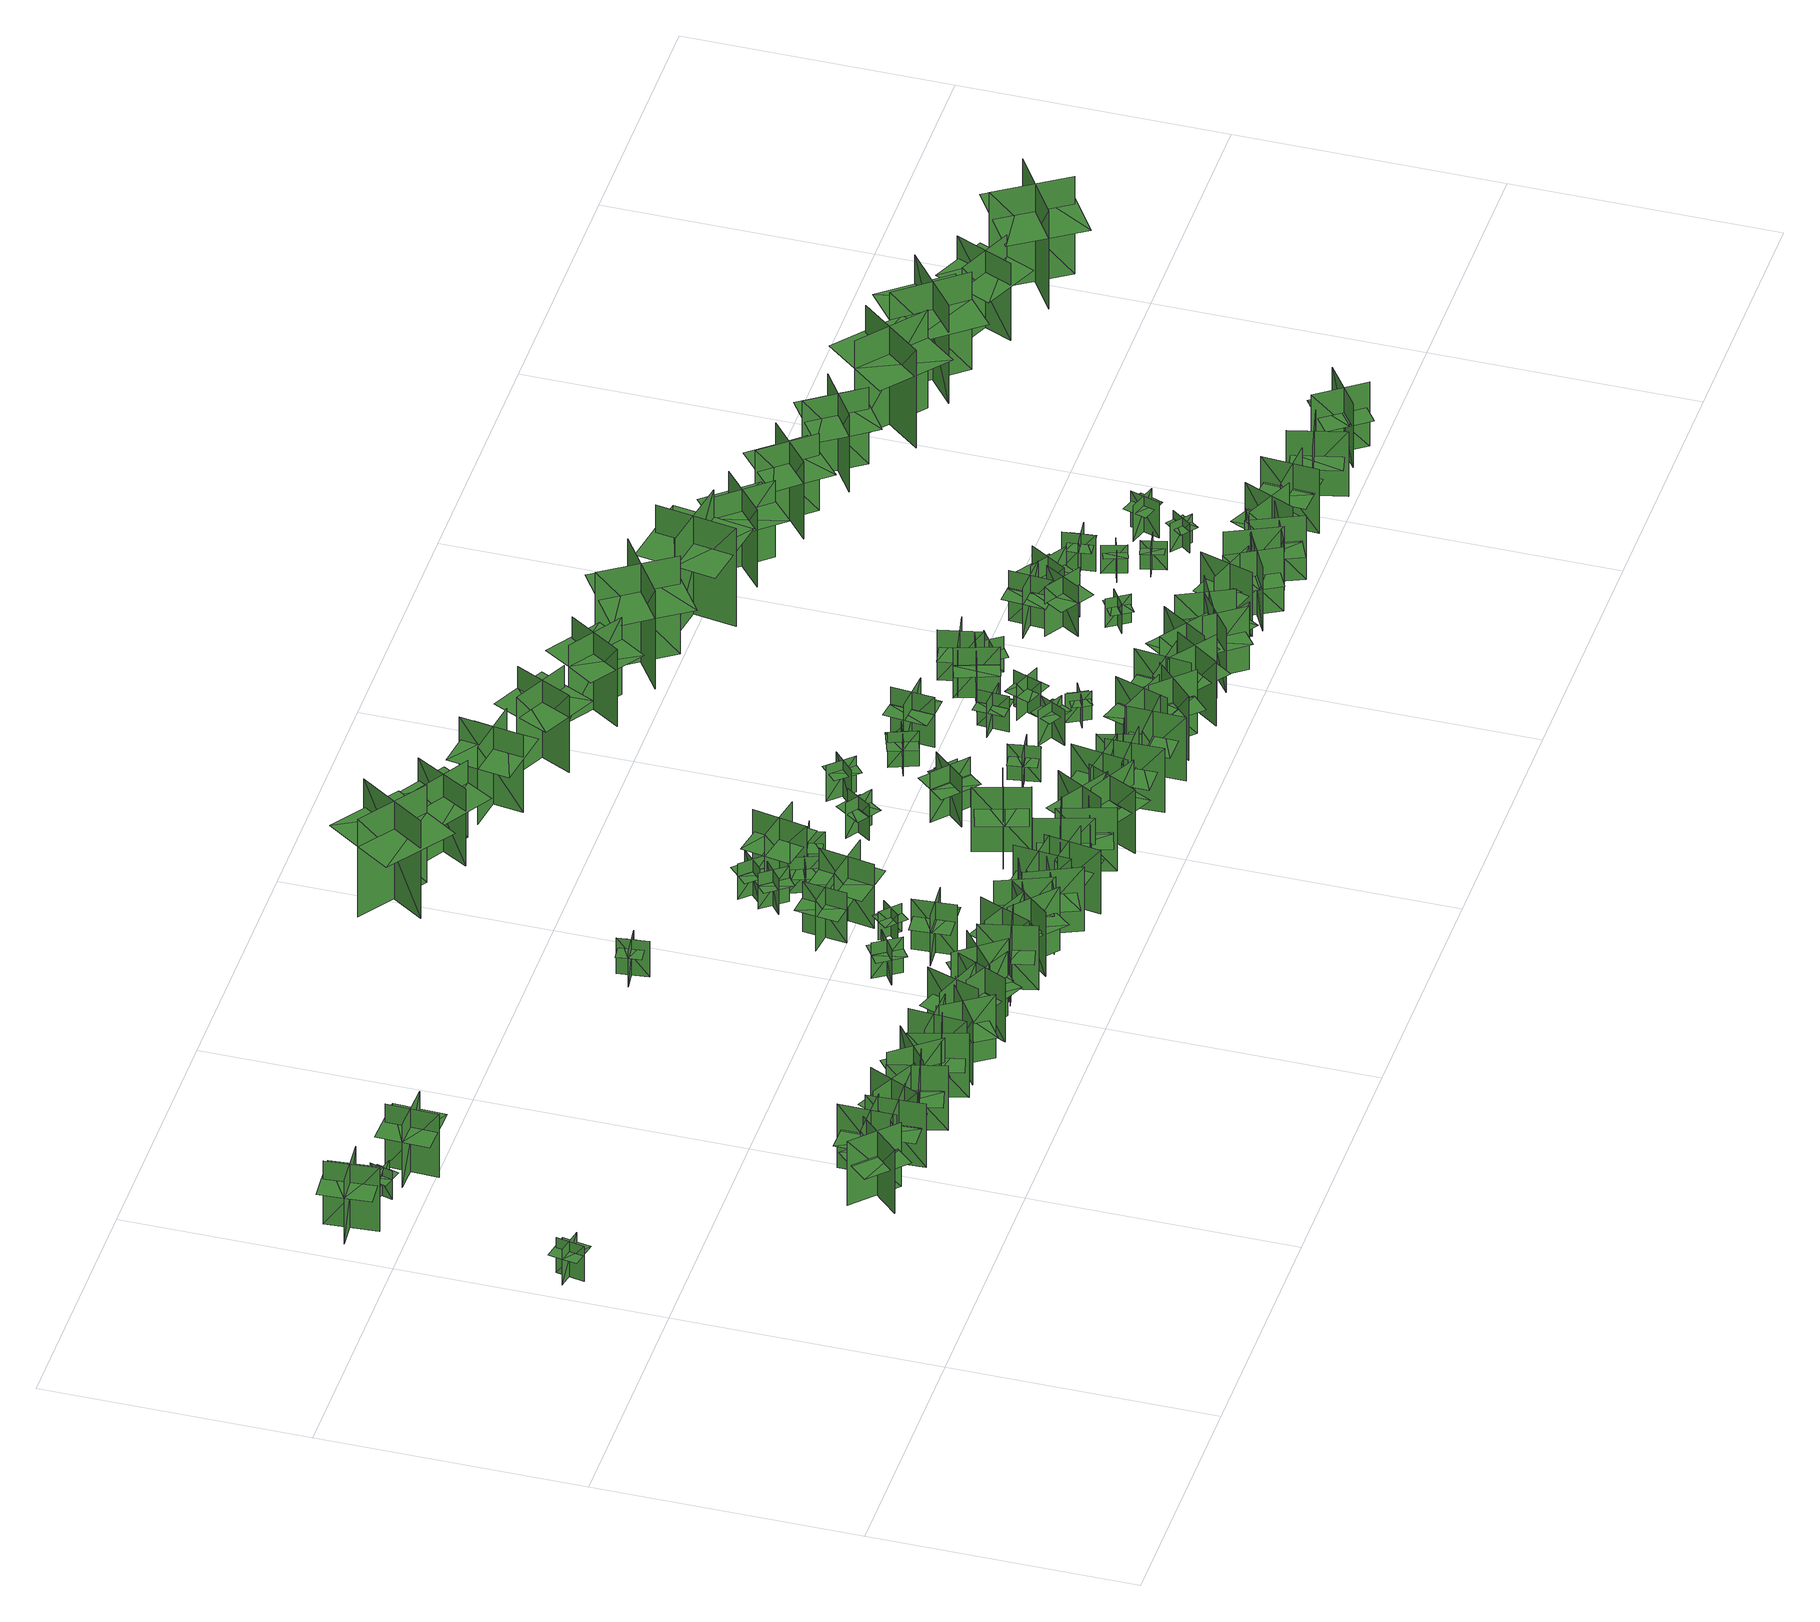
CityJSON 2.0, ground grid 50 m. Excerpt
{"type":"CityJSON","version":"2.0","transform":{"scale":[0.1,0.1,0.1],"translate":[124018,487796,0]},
"CityObjects":{
"tree1":{"type":"SolitaryVegetationObject","geometry":[{"type":"MultiSurface","lod":"1","boundaries":[[[0,1,2]],[[0,2,3]],[[4,5,6]],[[4,6,7]],[[8,9,10]],[[8,10,11]],[[8,11,12]],[[8,12,13]]]}]},
"tree2":{"type":"SolitaryVegetationObject","geometry":[{"type":"MultiSurface","lod":"1","boundaries":[[[14,15,16]],[[14,16,17]],[[18,19,20]],[[18,20,21]],[[22,23,24]],[[22,24,25]],[[22,25,26]],[[22,26,27]]]}]},
"tree3":{"type":"SolitaryVegetationObject","geometry":[{"type":"MultiSurface","lod":"1","boundaries":[[[28,29,30]],[[28,30,31]],[[32,33,34]],[[32,34,35]],[[36,37,38]],[[36,38,39]],[[36,40,41]],[[36,41,37]]]}]},
"tree4":{"type":"SolitaryVegetationObject","geometry":[{"type":"MultiSurface","lod":"1","boundaries":[[[42,43,44]],[[42,44,45]],[[46,47,48]],[[46,48,49]],[[50,51,52]],[[50,52,53]],[[50,53,54]],[[50,54,55]]]}]},
"tree5":{"type":"SolitaryVegetationObject","geometry":[{"type":"MultiSurface","lod":"1","boundaries":[[[56,57,58]],[[56,58,59]],[[60,61,62]],[[60,62,63]],[[64,65,66]],[[64,66,67]],[[64,68,69]],[[64,69,65]]]}]},
"tree6":{"type":"SolitaryVegetationObject","geometry":[{"type":"MultiSurface","lod":"1","boundaries":[[[70,71,72]],[[70,72,73]],[[74,75,76]],[[74,76,77]],[[78,79,80]],[[78,80,81]],[[78,81,82]],[[78,82,83]]]}]},
"tree7":{"type":"SolitaryVegetationObject","geometry":[{"type":"MultiSurface","lod":"1","boundaries":[[[84,85,86]],[[84,86,87]],[[88,89,90]],[[88,90,91]],[[92,93,94]],[[92,94,95]],[[92,96,97]],[[92,97,93]]]}]},
"tree8":{"type":"SolitaryVegetationObject","geometry":[{"type":"MultiSurface","lod":"1","boundaries":[[[98,99,100]],[[98,100,101]],[[102,103,104]],[[102,104,105]],[[106,107,108]],[[106,108,109]],[[106,110,111]],[[106,111,107]]]}]},
"tree9":{"type":"SolitaryVegetationObject","geometry":[{"type":"MultiSurface","lod":"1","boundaries":[[[112,113,114]],[[112,114,115]],[[116,117,118]],[[116,118,119]],[[120,121,122]],[[120,122,123]],[[120,124,125]],[[120,125,121]]]}]},
"tree10":{"type":"SolitaryVegetationObject","geometry":[{"type":"MultiSurface","lod":"1","boundaries":[[[126,127,128]],[[126,128,129]],[[130,131,132]],[[130,132,133]],[[134,135,136]],[[134,136,137]],[[134,138,139]],[[134,139,135]]]}]},
"tree11":{"type":"SolitaryVegetationObject","geometry":[{"type":"MultiSurface","lod":"1","boundaries":[[[140,141,142]],[[140,142,143]],[[144,145,146]],[[144,146,147]],[[148,149,150]],[[148,150,151]],[[148,152,153]],[[148,153,149]]]}]},
"tree12":{"type":"SolitaryVegetationObject","geometry":[{"type":"MultiSurface","lod":"1","boundaries":[[[154,155,156]],[[154,156,157]],[[158,159,160]],[[158,160,161]],[[162,163,164]],[[162,164,165]],[[162,166,167]],[[162,167,163]]]}]},
"tree13":{"type":"SolitaryVegetationObject","geometry":[{"type":"MultiSurface","lod":"1","boundaries":[[[168,169,170]],[[168,170,171]],[[172,173,174]],[[172,174,175]],[[176,177,178]],[[176,178,179]],[[176,180,181]],[[176,181,177]]]}]},
"tree14":{"type":"SolitaryVegetationObject","geometry":[{"type":"MultiSurface","lod":"1","boundaries":[[[182,183,184]],[[182,184,185]],[[186,187,188]],[[186,188,189]],[[190,191,192]],[[190,192,193]],[[190,194,195]],[[190,195,191]]]}]},
"tree15":{"type":"SolitaryVegetationObject","geometry":[{"type":"MultiSurface","lod":"1","boundaries":[[[196,197,198]],[[196,198,199]],[[200,201,202]],[[200,202,203]],[[204,205,206]],[[204,206,207]],[[204,208,209]],[[204,209,205]]]}]},
"tree16":{"type":"SolitaryVegetationObject","geometry":[{"type":"MultiSurface","lod":"1","boundaries":[[[210,211,212]],[[210,212,213]],[[214,215,216]],[[214,216,217]],[[218,219,220]],[[218,220,221]],[[218,222,223]],[[218,223,219]]]}]},
"tree17":{"type":"SolitaryVegetationObject","geometry":[{"type":"MultiSurface","lod":"1","boundaries":[[[224,225,226]],[[224,226,227]],[[228,229,230]],[[228,230,231]],[[232,233,234]],[[232,234,235]],[[232,236,237]],[[232,237,233]]]}]},
"tree18":{"type":"SolitaryVegetationObject","geometry":[{"type":"MultiSurface","lod":"1","boundaries":[[[238,239,240]],[[238,240,241]],[[242,243,244]],[[242,244,245]],[[246,247,248]],[[246,248,249]],[[246,247,250]],[[246,250,251]]]}]},
"tree19":{"type":"SolitaryVegetationObject","geometry":[{"type":"MultiSurface","lod":"1","boundaries":[[[252,253,254]],[[252,254,255]],[[256,257,258]],[[256,258,259]],[[260,261,262]],[[260,262,263]],[[260,264,265]],[[260,265,261]]]}]},
"tree20":{"type":"SolitaryVegetationObject","geometry":[{"type":"MultiSurface","lod":"1","boundaries":[[[266,267,268]],[[266,268,269]],[[270,271,272]],[[270,272,273]],[[274,275,276]],[[274,276,277]],[[274,278,279]],[[274,279,275]]]}]},
"tree21":{"type":"SolitaryVegetationObject","geometry":[{"type":"MultiSurface","lod":"1","boundaries":[[[280,281,282]],[[280,282,283]],[[284,285,286]],[[284,286,287]],[[288,289,290]],[[288,290,291]],[[288,292,293]],[[288,293,289]]]}]},
"tree22":{"type":"SolitaryVegetationObject","geometry":[{"type":"MultiSurface","lod":"1","boundaries":[[[294,295,296]],[[294,296,297]],[[298,299,300]],[[298,300,301]],[[302,303,304]],[[302,304,305]],[[302,303,306]],[[302,306,307]]]}]},
"tree23":{"type":"SolitaryVegetationObject","geometry":[{"type":"MultiSurface","lod":"1","boundaries":[[[308,309,310]],[[308,310,311]],[[312,313,314]],[[312,314,315]],[[316,317,318]],[[316,318,319]],[[316,317,320]],[[316,320,321]]]}]},
"tree24":{"type":"SolitaryVegetationObject","geometry":[{"type":"MultiSurface","lod":"1","boundaries":[[[322,323,324]],[[322,324,325]],[[326,327,328]],[[326,328,329]],[[330,331,332]],[[330,332,333]],[[330,334,335]],[[330,335,331]]]}]},
"tree25":{"type":"SolitaryVegetationObject","geometry":[{"type":"MultiSurface","lod":"1","boundaries":[[[336,337,338]],[[336,338,339]],[[340,341,342]],[[340,342,343]],[[344,345,346]],[[344,346,347]],[[344,345,348]],[[344,348,349]]]}]},
"tree26":{"type":"SolitaryVegetationObject","geometry":[{"type":"MultiSurface","lod":"1","boundaries":[[[350,351,352]],[[350,352,353]],[[354,355,356]],[[354,356,357]],[[358,359,360]],[[358,360,361]],[[358,359,362]],[[358,362,363]]]}]},
"tree27":{"type":"SolitaryVegetationObject","geometry":[{"type":"MultiSurface","lod":"1","boundaries":[[[364,365,366]],[[364,366,367]],[[368,369,370]],[[368,370,371]],[[372,373,374]],[[372,374,375]],[[372,376,377]],[[372,377,373]]]}]},
"tree28":{"type":"SolitaryVegetationObject","geometry":[{"type":"MultiSurface","lod":"1","boundaries":[[[378,379,380]],[[378,380,381]],[[382,383,384]],[[382,384,385]],[[386,387,388]],[[386,388,389]],[[386,387,390]],[[386,390,391]]]}]},
"tree29":{"type":"SolitaryVegetationObject","geometry":[{"type":"MultiSurface","lod":"1","boundaries":[[[392,393,394]],[[392,394,395]],[[396,397,398]],[[396,398,399]],[[400,401,402]],[[400,402,403]],[[400,404,405]],[[400,405,401]]]}]},
"tree30":{"type":"SolitaryVegetationObject","geometry":[{"type":"MultiSurface","lod":"1","boundaries":[[[406,407,408]],[[406,408,409]],[[410,411,412]],[[410,412,413]],[[414,415,416]],[[414,416,417]],[[414,415,418]],[[414,418,419]]]}]},
"tree31":{"type":"SolitaryVegetationObject","geometry":[{"type":"MultiSurface","lod":"1","boundaries":[[[420,421,422]],[[420,422,423]],[[424,425,426]],[[424,426,427]],[[428,429,430]],[[428,430,431]],[[428,432,433]],[[428,433,429]]]}]},
"tree32":{"type":"SolitaryVegetationObject","geometry":[{"type":"MultiSurface","lod":"1","boundaries":[[[434,435,436]],[[434,436,437]],[[438,439,440]],[[438,440,441]],[[442,443,444]],[[442,444,445]],[[442,443,446]],[[442,446,447]]]}]},
"tree33":{"type":"SolitaryVegetationObject","geometry":[{"type":"MultiSurface","lod":"1","boundaries":[[[448,449,450]],[[448,450,451]],[[452,453,454]],[[452,454,455]],[[456,457,458]],[[456,458,459]],[[456,457,460]],[[456,460,461]]]}]},
"tree34":{"type":"SolitaryVegetationObject","geometry":[{"type":"MultiSurface","lod":"1","boundaries":[[[462,463,464]],[[462,464,465]],[[466,467,468]],[[466,468,469]],[[470,471,472]],[[470,472,473]],[[470,473,474]],[[470,474,475]]]}]},
"tree35":{"type":"SolitaryVegetationObject","geometry":[{"type":"MultiSurface","lod":"1","boundaries":[[[476,477,478]],[[476,478,479]],[[480,481,482]],[[480,482,483]],[[484,485,486]],[[484,486,487]],[[484,485,488]],[[484,488,489]]]}]},
"tree36":{"type":"SolitaryVegetationObject","geometry":[{"type":"MultiSurface","lod":"1","boundaries":[[[490,491,492]],[[490,492,493]],[[494,495,496]],[[494,496,497]],[[498,499,500]],[[498,500,501]],[[498,502,503]],[[498,503,499]]]}]},
"tree37":{"type":"SolitaryVegetationObject","geometry":[{"type":"MultiSurface","lod":"1","boundaries":[[[504,505,506]],[[504,506,507]],[[508,509,510]],[[508,510,511]],[[512,513,514]],[[512,514,515]],[[512,516,517]],[[512,517,513]]]}]},
"tree38":{"type":"SolitaryVegetationObject","geometry":[{"type":"MultiSurface","lod":"1","boundaries":[[[518,519,520]],[[518,520,521]],[[522,523,524]],[[522,524,525]],[[526,527,528]],[[526,528,529]],[[526,527,530]],[[526,530,531]]]}]},
"tree39":{"type":"SolitaryVegetationObject","geometry":[{"type":"MultiSurface","lod":"1","boundaries":[[[532,533,534]],[[532,534,535]],[[536,537,538]],[[536,538,539]],[[540,541,542]],[[540,542,543]],[[540,541,544]],[[540,544,545]]]}]},
"tree40":{"type":"SolitaryVegetationObject","geometry":[{"type":"MultiSurface","lod":"1","boundaries":[[[546,547,548]],[[546,548,549]],[[550,551,552]],[[550,552,553]],[[554,555,556]],[[554,556,557]],[[554,558,559]],[[554,559,555]]]}]},
"tree41":{"type":"SolitaryVegetationObject","geometry":[{"type":"MultiSurface","lod":"1","boundaries":[[[560,561,562]],[[560,562,563]],[[564,565,566]],[[564,566,567]],[[568,569,570]],[[568,570,571]],[[568,571,572]],[[568,572,573]]]}]},
"tree42":{"type":"SolitaryVegetationObject","geometry":[{"type":"MultiSurface","lod":"1","boundaries":[[[574,575,576]],[[574,576,577]],[[578,579,580]],[[578,580,581]],[[582,583,584]],[[582,584,585]],[[582,586,587]],[[582,587,583]]]}]},
"tree43":{"type":"SolitaryVegetationObject","geometry":[{"type":"MultiSurface","lod":"1","boundaries":[[[588,589,590]],[[588,590,591]],[[592,593,594]],[[592,594,595]],[[596,597,598]],[[596,598,599]],[[596,597,600]],[[596,600,601]]]}]},
"tree44":{"type":"SolitaryVegetationObject","geometry":[{"type":"MultiSurface","lod":"1","boundaries":[[[602,603,604]],[[602,604,605]],[[606,607,608]],[[606,608,609]],[[610,611,612]],[[610,612,613]],[[610,611,614]],[[610,614,615]]]}]},
"tree45":{"type":"SolitaryVegetationObject","geometry":[{"type":"MultiSurface","lod":"1","boundaries":[[[616,617,618]],[[616,618,619]],[[620,621,622]],[[620,622,623]],[[624,625,626]],[[624,626,627]],[[624,625,628]],[[624,628,629]]]}]},
"tree46":{"type":"SolitaryVegetationObject","geometry":[{"type":"MultiSurface","lod":"1","boundaries":[[[630,631,632]],[[630,632,633]],[[634,635,636]],[[634,636,637]],[[638,639,640]],[[638,640,641]],[[638,642,643]],[[638,643,639]]]}]},
"tree47":{"type":"SolitaryVegetationObject","geometry":[{"type":"MultiSurface","lod":"1","boundaries":[[[644,645,646]],[[644,646,647]],[[648,649,650]],[[648,650,651]],[[652,653,654]],[[652,654,655]],[[652,656,657]],[[652,657,653]]]}]},
"tree48":{"type":"SolitaryVegetationObject","geometry":[{"type":"MultiSurface","lod":"1","boundaries":[[[658,659,660]],[[658,660,661]],[[662,663,664]],[[662,664,665]],[[666,667,668]],[[666,668,669]],[[666,670,671]],[[666,671,667]]]}]},
"tree49":{"type":"SolitaryVegetationObject","geometry":[{"type":"MultiSurface","lod":"1","boundaries":[[[672,673,674]],[[672,674,675]],[[676,677,678]],[[676,678,679]],[[680,681,682]],[[680,682,683]],[[680,683,684]],[[680,684,685]]]}]},
"tree50":{"type":"SolitaryVegetationObject","geometry":[{"type":"MultiSurface","lod":"1","boundaries":[[[686,687,688]],[[686,688,689]],[[690,691,692]],[[690,692,693]],[[694,695,696]],[[694,696,697]],[[694,695,698]],[[694,698,699]]]}]},
"tree51":{"type":"SolitaryVegetationObject","geometry":[{"type":"MultiSurface","lod":"1","boundaries":[[[700,701,702]],[[700,702,703]],[[704,705,706]],[[704,706,707]],[[708,709,710]],[[708,710,711]],[[708,712,713]],[[708,713,709]]]}]},
"tree52":{"type":"SolitaryVegetationObject","geometry":[{"type":"MultiSurface","lod":"1","boundaries":[[[714,715,716]],[[714,716,717]],[[718,719,720]],[[718,720,721]],[[722,723,724]],[[722,724,725]],[[722,723,726]],[[722,726,727]]]}]},
"tree53":{"type":"SolitaryVegetationObject","geometry":[{"type":"MultiSurface","lod":"1","boundaries":[[[728,729,730]],[[728,730,731]],[[732,733,734]],[[732,734,735]],[[736,737,738]],[[736,738,739]],[[736,740,741]],[[736,741,737]]]}]},
"tree54":{"type":"SolitaryVegetationObject","geometry":[{"type":"MultiSurface","lod":"1","boundaries":[[[742,743,744]],[[742,744,745]],[[746,747,748]],[[746,748,749]],[[750,751,752]],[[750,752,753]],[[750,753,754]],[[750,754,755]]]}]},
"tree55":{"type":"SolitaryVegetationObject","geometry":[{"type":"MultiSurface","lod":"1","boundaries":[[[756,757,758]],[[756,758,759]],[[760,761,762]],[[760,762,763]],[[764,765,766]],[[764,766,767]],[[764,767,768]],[[764,768,769]]]}]},
"tree56":{"type":"SolitaryVegetationObject","geometry":[{"type":"MultiSurface","lod":"1","boundaries":[[[770,771,772]],[[770,772,773]],[[774,775,776]],[[774,776,777]],[[778,779,780]],[[778,780,781]],[[778,782,783]],[[778,783,779]]]}]},
"tree57":{"type":"SolitaryVegetationObject","geometry":[{"type":"MultiSurface","lod":"1","boundaries":[[[784,785,786]],[[784,786,787]],[[788,789,790]],[[788,790,791]],[[792,793,794]],[[792,794,795]],[[792,793,796]],[[792,796,797]]]}]},
"tree58":{"type":"SolitaryVegetationObject","geometry":[{"type":"MultiSurface","lod":"1","boundaries":[[[798,799,800]],[[798,800,801]],[[802,803,804]],[[802,804,805]],[[806,807,808]],[[806,808,809]],[[806,810,811]],[[806,811,807]]]}]},
"tree59":{"type":"SolitaryVegetationObject","geometry":[{"type":"MultiSurface","lod":"1","boundaries":[[[812,813,814]],[[812,814,815]],[[816,817,818]],[[816,818,819]],[[820,821,822]],[[820,822,823]],[[820,824,825]],[[820,825,821]]]}]},
"tree60":{"type":"SolitaryVegetationObject","geometry":[{"type":"MultiSurface","lod":"1","boundaries":[[[826,827,828]],[[826,828,829]],[[830,831,832]],[[830,832,833]],[[834,835,836]],[[834,836,837]],[[834,835,838]],[[834,838,839]]]}]},
"tree61":{"type":"SolitaryVegetationObject","geometry":[{"type":"MultiSurface","lod":"1","boundaries":[[[840,841,842]],[[840,842,843]],[[844,845,846]],[[844,846,847]],[[848,849,850]],[[848,850,851]],[[848,852,853]],[[848,853,849]]]}]},
"tree62":{"type":"SolitaryVegetationObject","geometry":[{"type":"MultiSurface","lod":"1","boundaries":[[[854,855,856]],[[854,856,857]],[[858,859,860]],[[858,860,861]],[[862,863,864]],[[862,864,865]],[[862,866,867]],[[862,867,863]]]}]},
"tree63":{"type":"SolitaryVegetationObject","geometry":[{"type":"MultiSurface","lod":"1","boundaries":[[[868,869,870]],[[868,870,871]],[[872,873,874]],[[872,874,875]],[[876,877,878]],[[876,878,879]],[[876,877,880]],[[876,880,881]]]}]},
"tree64":{"type":"SolitaryVegetationObject","geometry":[{"type":"MultiSurface","lod":"1","boundaries":[[[882,883,884]],[[882,884,885]],[[886,887,888]],[[886,888,889]],[[890,891,892]],[[890,892,893]],[[890,894,895]],[[890,895,891]]]}]},
"tree65":{"type":"SolitaryVegetationObject","geometry":[{"type":"MultiSurface","lod":"1","boundaries":[[[896,897,898]],[[896,898,899]],[[900,901,902]],[[900,902,903]],[[904,905,906]],[[904,906,907]],[[904,907,908]],[[904,908,909]]]}]},
"tree66":{"type":"SolitaryVegetationObject","geometry":[{"type":"MultiSurface","lod":"1","boundaries":[[[910,911,912]],[[910,912,913]],[[914,915,916]],[[914,916,917]],[[918,919,920]],[[918,920,921]],[[918,919,922]],[[918,922,923]]]}]},
"tree67":{"type":"SolitaryVegetationObject","geometry":[{"type":"MultiSurface","lod":"1","boundaries":[[[924,925,926]],[[924,926,927]],[[928,929,930]],[[928,930,931]],[[932,933,934]],[[932,934,935]],[[932,936,937]],[[932,937,933]]]}]},
"tree68":{"type":"SolitaryVegetationObject","geometry":[{"type":"MultiSurface","lod":"1","boundaries":[[[938,939,940]],[[938,940,941]],[[942,943,944]],[[942,944,945]],[[946,947,948]],[[946,948,949]],[[946,947,950]],[[946,950,951]]]}]},
"tree69":{"type":"SolitaryVegetationObject","geometry":[{"type":"MultiSurface","lod":"1","boundaries":[[[952,953,954]],[[952,954,955]],[[956,957,958]],[[956,958,959]],[[960,961,962]],[[960,962,963]],[[960,961,964]],[[960,964,965]]]}]},
"tree70":{"type":"SolitaryVegetationObject","geometry":[{"type":"MultiSurface","lod":"1","boundaries":[[[966,967,968]],[[966,968,969]],[[970,971,972]],[[970,972,973]],[[974,975,976]],[[974,976,977]],[[974,978,979]],[[974,979,975]]]}]},
"tree71":{"type":"SolitaryVegetationObject","geometry":[{"type":"MultiSurface","lod":"1","boundaries":[[[980,981,982]],[[980,982,983]],[[984,985,986]],[[984,986,987]],[[988,989,990]],[[988,990,991]],[[988,991,992]],[[988,992,993]]]}]},
"tree72":{"type":"SolitaryVegetationObject","geometry":[{"type":"MultiSurface","lod":"1","boundaries":[[[994,995,996]],[[994,996,997]],[[998,999,1000]],[[998,1000,1001]],[[1002,1003,1004]],[[1002,1004,1005]],[[1002,1006,1007]],[[1002,1007,1003]]]}]},
"tree73":{"type":"SolitaryVegetationObject","geometry":[{"type":"MultiSurface","lod":"1","boundaries":[[[1008,1009,1010]],[[1008,1010,1011]],[[1012,1013,1014]],[[1012,1014,1015]],[[1016,1017,1018]],[[1016,1018,1019]],[[1016,1020,1021]],[[1016,1021,1017]]]}]},
"tree74":{"type":"SolitaryVegetationObject","geometry":[{"type":"MultiSurface","lod":"1","boundaries":[[[1022,1023,1024]],[[1022,1024,1025]],[[1026,1027,1028]],[[1026,1028,1029]],[[1030,1031,1032]],[[1030,1032,1033]],[[1030,1031,1034]],[[1030,1034,1035]]]}]},
"tree75":{"type":"SolitaryVegetationObject","geometry":[{"type":"MultiSurface","lod":"1","boundaries":[[[1036,1037,1038]],[[1036,1038,1039]],[[1040,1041,1042]],[[1040,1042,1043]],[[1044,1045,1046]],[[1044,1046,1047]],[[1044,1045,1048]],[[1044,1048,1049]]]}]},
"tree76":{"type":"SolitaryVegetationObject","geometry":[{"type":"MultiSurface","lod":"1","boundaries":[[[1050,1051,1052]],[[1050,1052,1053]],[[1054,1055,1056]],[[1054,1056,1057]],[[1058,1059,1060]],[[1058,1060,1061]],[[1058,1059,1062]],[[1058,1062,1063]]]}]},
"tree77":{"type":"SolitaryVegetationObject","geometry":[{"type":"MultiSurface","lod":"1","boundaries":[[[1064,1065,1066]],[[1064,1066,1067]],[[1068,1069,1070]],[[1068,1070,1071]],[[1072,1073,1074]],[[1072,1074,1075]],[[1072,1076,1077]],[[1072,1077,1073]]]}]},
"tree78":{"type":"SolitaryVegetationObject","geometry":[{"type":"MultiSurface","lod":"1","boundaries":[[[1078,1079,1080]],[[1078,1080,1081]],[[1082,1083,1084]],[[1082,1084,1085]],[[1086,1087,1088]],[[1086,1088,1089]],[[1086,1087,1090]],[[1086,1090,1091]]]}]},
"tree79":{"type":"SolitaryVegetationObject","geometry":[{"type":"MultiSurface","lod":"1","boundaries":[[[1092,1093,1094]],[[1092,1094,1095]],[[1096,1097,1098]],[[1096,1098,1099]],[[1100,1101,1102]],[[1100,1102,1103]],[[1100,1104,1105]],[[1100,1105,1101]]]}]},
"tree80":{"type":"SolitaryVegetationObject","geometry":[{"type":"MultiSurface","lod":"1","boundaries":[[[1106,1107,1108]],[[1106,1108,1109]],[[1110,1111,1112]],[[1110,1112,1113]],[[1114,1115,1116]],[[1114,1116,1117]],[[1114,1117,1118]],[[1114,1118,1119]]]}]},
"tree81":{"type":"SolitaryVegetationObject","geometry":[{"type":"MultiSurface","lod":"1","boundaries":[[[1120,1121,1122]],[[1120,1122,1123]],[[1124,1125,1126]],[[1124,1126,1127]],[[1128,1129,1130]],[[1128,1130,1131]],[[1128,1132,1133]],[[1128,1133,1129]]]}]},
"tree82":{"type":"SolitaryVegetationObject","geometry":[{"type":"MultiSurface","lod":"1","boundaries":[[[1134,1135,1136]],[[1134,1136,1137]],[[1138,1139,1140]],[[1138,1140,1141]],[[1142,1143,1144]],[[1142,1144,1145]],[[1142,1146,1147]],[[1142,1147,1143]]]}]},
"tree83":{"type":"SolitaryVegetationObject","geometry":[{"type":"MultiSurface","lod":"1","boundaries":[[[1148,1149,1150]],[[1148,1150,1151]],[[1152,1153,1154]],[[1152,1154,1155]],[[1156,1157,1158]],[[1156,1158,1159]],[[1156,1160,1161]],[[1156,1161,1157]]]}]},
"tree84":{"type":"SolitaryVegetationObject","geometry":[{"type":"MultiSurface","lod":"1","boundaries":[[[1162,1163,1164]],[[1162,1164,1165]],[[1166,1167,1168]],[[1166,1168,1169]],[[1170,1171,1172]],[[1170,1172,1173]],[[1170,1174,1175]],[[1170,1175,1171]]]}]},
"tree85":{"type":"SolitaryVegetationObject","geometry":[{"type":"MultiSurface","lod":"1","boundaries":[[[1176,1177,1178]],[[1176,1178,1179]],[[1180,1181,1182]],[[1180,1182,1183]],[[1184,1185,1186]],[[1184,1186,1187]],[[1184,1188,1189]],[[1184,1189,1185]]]}]},
"tree86":{"type":"SolitaryVegetationObject","geometry":[{"type":"MultiSurface","lod":"1","boundaries":[[[1190,1191,1192]],[[1190,1192,1193]],[[1194,1195,1196]],[[1194,1196,1197]],[[1198,1199,1200]],[[1198,1200,1201]],[[1198,1201,1202]],[[1198,1202,1203]]]}]},
"tree87":{"type":"SolitaryVegetationObject","geometry":[{"type":"MultiSurface","lod":"1","boundaries":[[[1204,1205,1206]],[[1204,1206,1207]],[[1208,1209,1210]],[[1208,1210,1211]],[[1212,1213,1214]],[[1212,1214,1215]],[[1212,1216,1217]],[[1212,1217,1213]]]}]},
"tree88":{"type":"SolitaryVegetationObject","geometry":[{"type":"MultiSurface","lod":"1","boundaries":[[[1218,1219,1220]],[[1218,1220,1221]],[[1222,1223,1224]],[[1222,1224,1225]],[[1226,1227,1228]],[[1226,1228,1229]],[[1226,1230,1231]],[[1226,1231,1227]]]}]},
"tree89":{"type":"SolitaryVegetationObject","geometry":[{"type":"MultiSurface","lod":"1","boundaries":[[[1232,1233,1234]],[[1232,1234,1235]],[[1236,1237,1238]],[[1236,1238,1239]],[[1240,1241,1242]],[[1240,1242,1243]],[[1240,1244,1245]],[[1240,1245,1241]]]}]},
"tree90":{"type":"SolitaryVegetationObject","geometry":[{"type":"MultiSurface","lod":"1","boundaries":[[[1246,1247,1248]],[[1246,1248,1249]],[[1250,1251,1252]],[[1250,1252,1253]],[[1254,1255,1256]],[[1254,1256,1257]],[[1254,1258,1259]],[[1254,1259,1255]]]}]},
"tree91":{"type":"SolitaryVegetationObject","geometry":[{"type":"MultiSurface","lod":"1","boundaries":[[[1260,1261,1262]],[[1260,1262,1263]],[[1264,1265,1266]],[[1264,1266,1267]],[[1268,1269,1270]],[[1268,1270,1271]],[[1268,1271,1272]],[[1268,1272,1273]]]}]},
"tree92":{"type":"SolitaryVegetationObject","geometry":[{"type":"MultiSurface","lod":"1","boundaries":[[[1274,1275,1276]],[[1274,1276,1277]],[[1278,1279,1280]],[[1278,1280,1281]],[[1282,1283,1284]],[[1282,1284,1285]],[[1282,1286,1287]],[[1282,1287,1283]]]}]},
"tree93":{"type":"SolitaryVegetationObject","geometry":[{"type":"MultiSurface","lod":"1","boundaries":[[[1288,1289,1290]],[[1288,1290,1291]],[[1292,1293,1294]],[[1292,1294,1295]],[[1296,1297,1298]],[[1296,1298,1299]],[[1296,1299,1300]],[[1296,1300,1301]]]}]},
"tree94":{"type":"SolitaryVegetationObject","geometry":[{"type":"MultiSurface","lod":"1","boundaries":[[[1302,1303,1304]],[[1302,1304,1305]],[[1306,1307,1308]],[[1306,1308,1309]],[[1310,1311,1312]],[[1310,1312,1313]],[[1310,1314,1315]],[[1310,1315,1311]]]}]},
"tree95":{"type":"SolitaryVegetationObject","geometry":[{"type":"MultiSurface","lod":"1","boundaries":[[[1316,1317,1318]],[[1316,1318,1319]],[[1320,1321,1322]],[[1320,1322,1323]],[[1324,1325,1326]],[[1324,1326,1327]],[[1324,1327,1328]],[[1324,1328,1329]]]}]},
"tree96":{"type":"SolitaryVegetationObject","geometry":[{"type":"MultiSurface","lod":"1","boundaries":[[[1330,1331,1332]],[[1330,1332,1333]],[[1334,1335,1336]],[[1334,1336,1337]],[[1338,1339,1340]],[[1338,1340,1341]],[[1338,1341,1342]],[[1338,1342,1343]]]}]},
"tree97":{"type":"SolitaryVegetationObject","geometry":[{"type":"MultiSurface","lod":"1","boundaries":[[[1344,1345,1346]],[[1344,1346,1347]],[[1348,1349,1350]],[[1348,1350,1351]],[[1352,1353,1354]],[[1352,1354,1355]],[[1352,1355,1356]],[[1352,1356,1357]]]}]},
"tree98":{"type":"SolitaryVegetationObject","geometry":[{"type":"MultiSurface","lod":"1","boundaries":[[[1358,1359,1360]],[[1358,1360,1361]],[[1362,1363,1364]],[[1362,1364,1365]],[[1366,1367,1368]],[[1366,1368,1369]],[[1366,1369,1370]],[[1366,1370,1371]]]}]}
},
"vertices":[
[44,717,29],[34,663,29],[34,663,106],[44,717,106],[14,697,29],[68,687,29],[68,687,106],[14,697,106],[14,697,85],[9,670,85],[63,659,85],[68,687,85],[73,714,85],[19,724,85],
[68,1146,25],[76,1046,25],[76,1046,164],[68,1146,164],[25,1095,25],[124,1103,25],[124,1103,164],[25,1095,164],[25,1095,125],[29,1046,125],[128,1054,125],[124,1103,125],[120,1153,125],[21,1145,125],
[458,213,20],[380,288,20],[380,288,160],[458,213,160],[456,281,20],[456,281,160],[381,202,160],[381,202,20],[450,215,106],[382,280,106],[352,248,106],[420,183,106],[482,247,106],[414,313,106],
[154,1076,26],[196,1064,26],[196,1064,88],[154,1076,88],[168,1050,26],[180,1093,26],[180,1093,88],[168,1050,88],[168,1050,70],[189,1044,70],[201,1087,70],[180,1093,70],[159,1099,70],[147,1056,70],
[477,226,20],[478,334,20],[478,334,160],[477,226,160],[525,273,20],[525,273,160],[416,274,160],[416,274,20],[473,232,106],[473,327,106],[429,327,106],[428,233,106],[518,232,106],[519,327,106],
[261,1090,20],[258,991,20],[258,991,158],[261,1090,158],[213,1045,20],[312,1042,20],[312,1042,158],[213,1045,158],[213,1045,119],[211,995,119],[311,992,119],[312,1042,119],[314,1092,119],[214,1095,119],
[524,187,18],[519,296,18],[519,296,158],[524,187,158],[569,238,18],[569,238,158],[461,233,158],[461,233,18],[520,194,104],[515,289,104],[471,286,104],[476,192,104],[565,197,104],[560,291,104],
[596,308,18],[549,210,18],[549,210,158],[596,308,158],[532,285,18],[532,285,158],[630,238,158],[630,238,18],[597,300,104],[556,215,104],[596,196,104],[637,281,104],[556,319,104],[515,234,104],
[635,179,19],[609,284,19],[609,284,160],[635,179,160],[669,238,19],[669,238,160],[564,212,160],[564,212,19],[629,185,106],[606,277,106],[563,266,106],[586,174,106],[673,196,106],[650,288,106],
[645,293,18],[713,208,18],[713,208,158],[645,293,158],[638,225,18],[638,225,158],[723,292,158],[723,292,18],[653,290,104],[712,216,104],[746,243,104],[687,317,104],[617,261,104],[676,187,104],
[676,204,19],[780,232,19],[780,232,159],[676,204,159],[735,170,19],[735,170,159],[707,275,159],[707,275,19],[681,210,105],[773,234,105],[761,276,105],[670,252,105],[693,166,105],[784,190,105],
[776,293,17],[770,185,17],[770,185,157],[776,293,157],[726,248,17],[726,248,157],[834,242,157],[834,242,17],[780,286,103],[775,192,103],[819,189,103],[824,284,103],[735,289,103],[729,195,103],
[861,234,19],[771,174,19],[771,174,159],[861,234,159],[795,247,19],[795,247,159],[855,157,159],[855,157,19],[858,227,105],[780,174,105],[804,138,105],[882,190,105],[833,265,105],[754,212,105],
[830,251,20],[932,215,20],[932,215,160],[830,251,160],[860,190,20],[860,190,160],[896,292,160],[896,292,20],[838,252,106],[927,221,106],[942,263,106],[853,294,106],[823,209,106],[912,178,106],
[878,217,20],[976,171,20],[976,171,160],[878,217,160],[902,154,20],[902,154,160],[948,252,160],[948,252,20],[886,218,106],[972,178,106],[990,218,106],[905,258,106],[867,177,106],[952,137,106],
[1013,256,21],[928,189,21],[928,189,161],[1013,256,161],[945,264,21],[945,264,161],[1012,179,161],[1012,179,21],[1010,249,107],[936,190,107],[963,156,107],[1037,214,107],[982,284,107],[907,226,107],
[1003,174,20],[1108,199,20],[1108,199,160],[1003,174,160],[1061,139,20],[1061,139,160],[1036,244,160],[1036,244,20],[1009,180,106],[1101,201,106],[1090,244,106],[999,223,106],[1019,135,106],[1111,157,106],
[1002,425,27],[1034,377,27],[1034,377,105],[1002,425,105],[994,386,27],[1043,419,27],[1043,419,105],[994,386,105],[1000,424,79],[1033,376,79],[1057,392,79],[1024,441,79],[1013,362,79],[980,411,79],
[866,826,23],[925,833,23],[925,833,101],[866,826,101],[903,798,23],[896,856,23],[896,856,101],[903,798,101],[871,827,81],[925,833,81],[922,856,81],[868,850,81],[874,804,81],[927,810,81],
[1112,259,20],[1070,159,20],[1070,159,160],[1112,259,160],[1049,233,20],[1049,233,160],[1149,191,160],[1149,191,20],[1113,251,106],[1077,164,106],[1117,147,106],[1154,234,106],[1071,268,106],[1035,181,106],
[1101,208,16],[1183,137,16],[1183,137,156],[1101,208,156],[1106,140,16],[1106,140,156],[1177,222,156],[1177,222,16],[1109,206,102],[1180,145,102],[1209,179,102],[1137,240,102],[1079,172,102],[1151,110,102],
[1061,336,30],[1143,341,30],[1143,341,140],[1061,336,140],[1103,299,30],[1098,381,30],[1098,381,140],[1103,299,140],[1061,333,103],[1143,338,103],[1140,380,103],[1058,374,103],[1145,305,103],[1063,300,103],
[1137,366,27],[1148,321,27],[1148,321,89],[1137,366,89],[1120,339,27],[1166,350,27],[1166,350,89],[1120,339,89],[1135,366,68],[1146,320,68],[1169,326,68],[1158,372,68],[1128,316,68],[1117,361,68],
[1165,251,18],[1205,150,18],[1205,150,158],[1165,251,158],[1139,188,18],[1139,188,158],[1239,228,158],[1239,228,18],[1172,246,104],[1206,158,104],[1247,174,104],[1212,262,104],[1129,229,104],[1164,141,104],
[1142,411,29],[1107,443,29],[1107,443,91],[1142,411,91],[1141,443,29],[1109,408,29],[1109,408,91],[1141,443,91],[1143,412,70],[1108,444,70],[1093,426,70],[1127,395,70],[1121,458,70],[1156,426,70],
[1088,495,26],[1098,577,26],[1098,577,136],[1088,495,136],[1132,530,26],[1051,540,26],[1051,540,136],[1132,530,136],[1091,495,99],[1101,577,99],[1060,582,99],[1050,500,99],[1134,573,99],[1124,491,99],
[1270,187,15],[1171,143,15],[1171,143,155],[1270,187,155],[1206,211,15],[1206,211,155],[1250,112,155],[1250,112,15],[1265,180,101],[1179,142,101],[1196,102,101],[1283,140,101],[1247,222,101],[1160,183,101],
[1142,461,25],[1160,565,25],[1160,565,166],[1142,461,166],[1201,503,25],[1097,520,25],[1097,520,166],[1201,503,166],[1146,460,119],[1163,565,119],[1111,573,119],[1093,469,119],[1206,557,119],[1188,453,119],
[1317,195,17],[1210,205,17],[1210,205,157],[1317,195,157],[1273,247,17],[1273,247,157],[1264,139,157],[1264,139,17],[1310,191,103],[1216,200,103],[1212,156,103],[1306,148,103],[1314,237,103],[1220,245,103],
[1135,669,28],[1171,623,28],[1171,623,106],[1135,669,106],[1130,630,28],[1176,666,28],[1176,666,106],[1130,630,106],[1133,668,80],[1170,622,80],[1193,640,80],[1156,686,80],[1151,607,80],[1115,653,80],
[1362,151,14],[1255,167,14],[1255,167,154],[1362,151,154],[1321,205,14],[1321,205,154],[1305,98,154],[1305,98,14],[1354,147,100],[1261,162,100],[1254,118,100],[1347,104,100],[1361,192,100],[1268,207,100],
[1147,709,31],[1188,666,31],[1188,666,109],[1147,709,109],[1146,669,31],[1189,709,31],[1189,709,109],[1146,669,109],[1146,707,83],[1186,665,83],[1208,685,83],[1167,728,83],[1169,648,83],[1129,691,83],
[1229,615,28],[1174,594,28],[1174,594,106],[1229,615,106],[1192,631,28],[1214,576,28],[1214,576,106],[1192,631,106],[1228,617,80],[1174,595,80],[1184,568,80],[1239,589,80],[1165,618,80],[1220,639,80],
[967,1231,10],[1054,1359,10],[1054,1359,225],[967,1231,225],[1068,1249,10],[941,1337,10],[941,1337,225],[1068,1249,225],[1068,1249,165],[1112,1313,165],[985,1401,165],[941,1337,165],[897,1273,165],[1024,1185,165],
[1269,646,28],[1165,666,28],[1165,666,169],[1269,646,169],[1229,706,28],[1209,602,28],[1209,602,169],[1229,706,169],[1270,650,122],[1166,670,122],[1156,618,122],[1260,598,122],[1174,712,122],[1278,692,122],
[1356,236,17],[1385,131,17],[1385,131,157],[1356,236,157],[1323,176,17],[1323,176,157],[1427,205,157],[1427,205,17],[1362,230,104],[1387,139,104],[1429,151,104],[1404,242,104],[1318,218,104],[1343,127,104],
[1429,104,15],[1396,207,15],[1396,207,155],[1429,104,155],[1459,165,15],[1459,165,155],[1356,132,155],[1356,132,15],[1422,109,101],[1394,199,101],[1352,186,101],[1380,96,101],[1466,123,101],[1437,213,101],
[1303,625,28],[1246,614,28],[1246,614,106],[1303,625,106],[1270,647,28],[1281,590,28],[1281,590,106],[1270,647,106],[1303,627,80],[1245,616,80],[1251,587,80],[1309,598,80],[1241,639,80],[1299,650,80],
[1371,294,21],[1472,324,21],[1472,324,162],[1371,294,162],[1434,260,21],[1404,361,21],[1404,361,162],[1434,260,162],[1372,291,115],[1473,321,115],[1458,372,115],[1357,341,115],[1485,280,115],[1384,250,115],
[1427,203,17],[1520,148,17],[1520,148,157],[1427,203,157],[1444,138,17],[1444,138,157],[1499,231,157],[1499,231,17],[1435,203,103],[1516,155,103],[1539,193,103],[1457,241,103],[1412,164,103],[1493,116,103],
[1131,1197,11],[1193,1301,11],[1193,1301,180],[1131,1197,180],[1210,1216,11],[1105,1279,11],[1105,1279,180],[1210,1216,180],[1210,1216,132],[1241,1268,132],[1136,1331,132],[1105,1279,132],[1074,1227,132],[1178,1164,132],
[1533,185,15],[1485,88,15],[1485,88,155],[1533,185,155],[1469,163,15],[1469,163,155],[1566,114,155],[1566,114,15],[1534,177,101],[1492,92,101],[1531,73,101],[1573,157,101],[1493,197,101],[1451,113,101],
[1459,307,24],[1472,364,24],[1472,364,102],[1459,307,102],[1492,328,24],[1435,341,24],[1435,341,102],[1492,328,102],[1460,306,76],[1474,363,76],[1445,370,76],[1432,313,76],[1497,358,76],[1484,301,76],
[1415,588,24],[1381,539,24],[1381,539,102],[1415,588,102],[1375,580,24],[1424,547,24],[1424,547,102],[1375,580,102],[1413,589,76],[1380,540,76],[1404,524,76],[1437,572,76],[1360,554,76],[1393,602,76],
[1461,452,23],[1522,397,23],[1522,397,133],[1461,452,133],[1464,396,23],[1519,458,23],[1519,458,133],[1464,396,133],[1459,450,96],[1520,395,96],[1548,426,96],[1486,481,96],[1498,370,96],[1437,425,96],
[1519,178,17],[1626,161,17],[1626,161,158],[1519,178,158],[1559,123,17],[1559,123,158],[1576,230,158],[1576,230,17],[1526,181,104],[1620,167,104],[1626,210,104],[1533,225,104],[1519,136,104],[1613,122,104],
[1658,132,15],[1550,131,15],[1550,131,156],[1658,132,156],[1609,179,15],[1609,179,156],[1611,71,156],[1611,71,15],[1651,128,102],[1557,127,102],[1557,83,102],[1652,84,102],[1651,173,102],[1556,172,102],
[1463,641,27],[1503,598,27],[1503,598,106],[1463,641,106],[1461,595,27],[1504,635,27],[1504,635,106],[1461,595,106],[1466,638,86],[1503,598,86],[1520,614,86],[1483,654,86],[1449,622,86],[1485,582,86],
[1305,1144,11],[1323,1265,11],[1323,1265,181],[1305,1144,181],[1370,1192,11],[1250,1210,11],[1250,1210,181],[1370,1192,181],[1370,1192,133],[1379,1253,133],[1259,1270,133],[1250,1210,133],[1241,1150,133],[1362,1132,133],
[1567,434,24],[1532,465,24],[1532,465,87],[1567,434,87],[1565,466,24],[1533,431,24],[1533,431,87],[1565,466,87],[1568,435,66],[1533,467,66],[1517,449,66],[1552,418,66],[1545,481,66],[1580,449,66],
[1628,152,18],[1710,173,18],[1710,173,128],[1628,152,128],[1674,125,18],[1674,125,128],[1652,207,128],[1652,207,18],[1632,156,86],[1703,175,86],[1695,208,86],[1624,189,86],[1641,122,86],[1712,141,86],
[1591,323,24],[1649,332,24],[1649,332,102],[1591,323,102],[1623,299,24],[1614,357,24],[1614,357,102],[1623,299,102],[1591,321,76],[1649,330,76],[1645,359,76],[1587,350,76],[1653,307,76],[1595,297,76],
[1756,120,16],[1647,122,16],[1647,122,156],[1756,120,156],[1708,169,16],[1708,169,156],[1706,60,156],[1706,60,16],[1749,116,102],[1654,118,102],[1653,74,102],[1748,72,102],[1749,162,102],[1655,163,102],
[1588,566,25],[1607,514,25],[1607,514,102],[1588,566,102],[1572,533,25],[1624,552,25],[1624,552,102],[1572,533,102],[1572,533,80],[1581,507,80],[1633,526,80],[1624,552,80],[1614,578,80],[1562,559,80],
[1515,1130,12],[1405,1184,12],[1405,1184,181],[1515,1130,181],[1489,1207,12],[1435,1098,12],[1435,1098,181],[1489,1207,181],[1489,1207,134],[1434,1234,134],[1381,1125,134],[1435,1098,134],[1490,1071,134],[1544,1180,134],
[1748,106,18],[1781,209,18],[1781,209,158],[1748,106,158],[1808,138,18],[1808,138,158],[1705,170,158],[1705,170,18],[1746,114,104],[1775,204,104],[1733,217,104],[1704,127,104],[1790,100,104],[1818,191,104],
[1671,585,26],[1663,503,26],[1663,503,136],[1671,585,136],[1628,549,26],[1710,542,26],[1710,542,136],[1628,549,136],[1669,585,99],[1661,503,99],[1702,500,99],[1710,581,99],[1628,507,99],[1636,589,99],
[1841,79,16],[1766,157,16],[1766,157,157],[1841,79,157],[1842,147,16],[1842,147,157],[1764,72,157],[1764,72,16],[1833,81,103],[1768,149,103],[1736,119,103],[1802,51,103],[1866,113,103],[1801,181,103],
[1723,333,22],[1775,305,22],[1775,305,100],[1723,333,100],[1737,289,22],[1765,340,22],[1765,340,100],[1737,289,100],[1728,331,80],[1775,305,80],[1786,325,80],[1739,351,80],[1716,310,80],[1764,284,80],
[1748,450,24],[1744,391,24],[1744,391,102],[1748,450,102],[1718,424,24],[1776,420,24],[1776,420,102],[1718,424,102],[1746,450,76],[1742,392,76],[1771,390,76],[1775,448,76],[1718,393,76],[1722,452,76],
[1835,295,22],[1793,273,22],[1793,273,85],[1835,295,85],[1799,306,22],[1821,264,22],[1821,264,85],[1799,306,85],[1831,293,69],[1793,273,69],[1802,257,69],[1840,276,69],[1823,309,69],[1785,290,69],
[1855,94,18],[1867,201,18],[1867,201,158],[1855,94,158],[1908,136,18],[1908,136,158],[1800,148,158],[1800,148,18],[1852,101,104],[1862,195,104],[1819,200,104],[1808,106,104],[1897,96,104],[1908,190,104],
[1833,367,25],[1778,388,25],[1778,388,104],[1833,367,104],[1817,404,25],[1796,349,25],[1796,349,104],[1817,404,104],[1834,369,77],[1779,390,77],[1768,363,77],[1823,342,77],[1787,412,77],[1842,391,77],
[1946,74,16],[1857,137,16],[1857,137,157],[1946,74,157],[1934,141,16],[1934,141,157],[1871,53,157],[1871,53,16],[1937,75,103],[1860,130,103],[1835,94,103],[1912,39,103],[1964,112,103],[1887,167,103],
[1650,1155,13],[1583,1054,13],[1583,1054,182],[1650,1155,182],[1571,1139,13],[1672,1072,13],[1672,1072,182],[1571,1139,182],[1571,1139,135],[1537,1089,135],[1638,1021,135],[1672,1072,135],[1706,1122,135],[1604,1190,135],
[1806,511,27],[1831,433,27],[1831,433,137],[1806,511,137],[1780,461,27],[1859,487,27],[1859,487,137],[1780,461,137],[1803,510,100],[1828,432,100],[1867,445,100],[1842,523,100],[1797,422,100],[1771,500,100],
[1933,93,19],[1994,183,19],[1994,183,159],[1933,93,159],[2000,106,19],[2000,106,159],[1910,167,159],[1910,167,19],[1933,101,105],[1987,179,105],[1951,204,105],[1897,126,105],[1971,76,105],[2024,153,105],
[1893,521,28],[1812,504,28],[1812,504,138],[1893,521,138],[1846,551,28],[1863,471,28],[1863,471,138],[1846,551,138],[1893,523,101],[1812,507,101],[1820,467,101],[1901,483,101],[1805,540,101],[1886,556,101],
[1899,446,29],[1866,495,29],[1866,495,107],[1899,446,107],[1906,485,29],[1858,452,29],[1858,452,107],[1906,485,107],[1900,447,81],[1867,496,81],[1843,479,81],[1876,431,81],[1887,509,81],[1920,460,81],
[1976,131,17],[2040,43,17],[2040,43,157],[1976,131,157],[1966,63,17],[1966,63,157],[2053,128,157],[2053,128,17],[1983,128,103],[2039,52,103],[2075,78,103],[2018,154,103],[1946,100,103],[2003,25,103],
[1812,1007,12],[1725,1135,12],[1725,1135,228],[1812,1007,228],[1832,1108,12],[1704,1021,12],[1704,1021,228],[1832,1108,228],[1832,1108,167],[1789,1172,167],[1660,1085,167],[1704,1021,167],[1747,957,167],[1876,1044,167],
[2079,78,17],[2033,176,17],[2033,176,157],[2079,78,157],[2101,142,17],[2101,142,157],[2004,95,157],[2004,95,17],[2072,82,103],[2032,168,103],[1992,149,103],[2033,63,103],[2113,102,103],[2073,187,103],
[2117,109,14],[2085,58,14],[2085,58,92],[2117,109,92],[2080,100,14],[2080,100,92],[2131,68,92],[2131,68,14],[2117,104,62],[2089,60,62],[2109,47,62],[2137,91,62],[2095,118,62],[2067,73,62],
[2032,350,29],[2075,420,29],[2075,420,138],[2032,350,138],[2086,363,29],[2016,406,29],[2016,406,138],[2086,363,138],[2034,349,102],[2077,419,102],[2042,440,102],[1999,371,102],[2105,401,102],[2062,331,102],
[2101,306,29],[2062,280,29],[2062,280,92],[2101,306,92],[2070,312,29],[2096,273,29],[2096,273,92],[2070,312,92],[2101,307,71],[2061,281,71],[2074,261,71],[2114,287,71],[2051,297,71],[2090,323,71],
[2043,479,28],[2037,397,28],[2037,397,138],[2043,479,138],[2001,442,28],[2083,437,28],[2083,437,138],[2001,442,138],[2040,480,101],[2035,398,101],[2076,395,101],[2081,477,101],[2001,400,101],[2007,482,101],
[2111,127,8],[2214,94,8],[2214,94,148],[2111,127,148],[2143,67,8],[2143,67,148],[2175,170,148],[2175,170,8],[2119,129,94],[2209,100,94],[2222,142,94],[2132,171,94],[2105,85,94],[2196,57,94],
[2121,459,28],[2077,389,28],[2077,389,138],[2121,459,138],[2066,446,28],[2136,402,28],[2136,402,138],[2066,446,138],[2118,460,101],[2075,390,101],[2110,369,101],[2153,438,101],[2047,408,101],[2090,478,101],
[2159,53,11],[2254,104,11],[2254,104,151],[2159,53,151],[2224,34,11],[2224,34,151],[2172,129,151],[2172,129,11],[2163,60,97],[2246,105,97],[2225,143,97],[2142,99,97],[2184,20,97],[2268,65,97],
[1939,1088,12],[1914,935,12],[1914,935,228],[1939,1088,228],[1855,1028,12],[2008,1003,12],[2008,1003,228],[1855,1028,228],[1855,1028,168],[1842,952,168],[1995,927,168],[2008,1003,168],[2020,1080,168],[1867,1105,168],
[2233,146,13],[2277,48,13],[2277,48,154],[2233,146,154],[2209,83,13],[2209,83,154],[2308,127,154],[2308,127,13],[2240,142,100],[2278,56,100],[2318,74,100],[2280,160,100],[2198,123,100],[2237,37,100],
[2320,21,12],[2277,120,12],[2277,120,152],[2320,21,152],[2344,85,12],[2344,85,152],[2245,41,152],[2245,41,12],[2313,26,98],[2275,112,98],[2235,95,98],[2273,8,98],[2355,44,98],[2317,131,98],
[2208,361,34],[2223,316,34],[2223,316,96],[2208,361,96],[2192,327,34],[2236,342,34],[2236,342,96],[2192,327,96],[2209,357,80],[2223,316,80],[2241,322,80],[2227,363,80],[2192,351,80],[2206,310,80],
[2253,253,32],[2242,299,32],[2242,299,95],[2253,253,95],[2272,285,32],[2226,275,32],[2226,275,95],[2272,285,95],[2252,257,79],[2242,299,79],[2224,295,79],[2234,253,79],[2270,261,79],[2260,303,79],
[2245,402,31],[2186,395,31],[2186,395,110],[2245,402,110],[2208,431,31],[2215,372,31],[2215,372,110],[2208,431,110],[2240,401,89],[2186,395,89],[2189,372,89],[2242,378,89],[2237,424,89],[2184,419,89],
[2122,1009,14],[2030,931,14],[2030,931,183],[2122,1009,183],[2041,1017,14],[2120,924,14],[2120,924,183],[2041,1017,183],[2041,1017,136],[1995,977,136],[2074,884,136],[2120,924,136],[2167,963,136],[2088,1056,136],
[2337,50,12],[2381,149,12],[2381,149,152],[2337,50,152],[2400,75,12],[2400,75,152],[2301,119,152],[2301,119,12],[2336,58,98],[2374,144,98],[2334,162,98],[2295,76,98],[2377,39,98],[2416,126,98],
[2341,268,31],[2312,230,31],[2312,230,94],[2341,268,94],[2304,263,31],[2341,234,31],[2341,234,94],[2304,263,94],[2338,265,78],[2312,230,78],[2327,219,78],[2353,254,78],[2323,276,78],[2297,242,78],
[2312,332,34],[2368,315,34],[2368,315,112],[2312,332,112],[2334,291,34],[2351,348,34],[2351,348,112],[2334,291,112],[2317,331,92],[2368,315,92],[2375,337,92],[2323,353,92],[2310,309,92],[2361,293,92],
[2452,36,11],[2459,144,11],[2459,144,152],[2452,36,152],[2502,81,11],[2502,81,152],[2394,89,152],[2394,89,11],[2448,44,98],[2454,138,98],[2410,141,98],[2404,46,98],[2493,41,98],[2500,135,98],
[2269,888,14],[2191,981,14],[2191,981,183],[2269,888,183],[2276,969,14],[2183,891,14],[2183,891,183],[2276,969,183],[2276,969,136],[2237,1016,136],[2144,937,136],[2183,891,136],[2222,844,136],[2316,923,136],
[2543,122,11],[2568,16,11],[2568,16,152],[2543,122,152],[2508,64,11],[2508,64,152],[2613,89,152],[2613,89,11],[2549,116,98],[2570,24,98],[2613,34,98],[2592,126,98],[2504,106,98],[2526,14,98],
[2419,842,14],[2350,942,14],[2350,942,183],[2419,842,183],[2435,921,14],[2334,853,14],[2334,853,183],[2435,921,183],[2435,921,136],[2400,972,136],[2300,903,136],[2334,853,136],[2368,803,136],[2469,871,136],
[2644,30,15],[2732,94,15],[2732,94,155],[2644,30,155],[2711,20,15],[2711,20,155],[2648,107,155],[2648,107,15],[2647,37,101],[2724,93,101],[2698,129,101],[2621,73,101],[2674,1,101],[2750,56,101],
[2585,896,13],[2487,776,13],[2487,776,228],[2585,896,228],[2482,886,13],[2602,788,13],[2602,788,228],[2482,886,228],[2482,886,168],[2433,826,168],[2553,728,168],[2602,788,168],[2651,848,168],[2531,946,168],
[2625,757,13],[2746,854,13],[2746,854,228],[2625,757,228],[2728,745,13],[2631,866,13],[2631,866,228],[2728,745,228],[2728,745,168],[2788,793,168],[2692,914,168],[2631,866,168],[2570,818,168],[2667,696,168],
[2825,703,14],[2874,814,14],[2874,814,183],[2825,703,183],[2901,732,14],[2790,781,14],[2790,781,183],[2901,732,183],[2901,732,136],[2925,787,136],[2814,836,136],[2790,781,136],[2765,725,136],[2876,676,136],
[3038,649,13],[2953,779,13],[2953,779,228],[3038,649,228],[3060,750,13],[2930,665,13],[2930,665,228],[3060,750,228],[3060,750,168],[3017,815,168],[2888,730,168],[2930,665,168],[2973,600,168],[3102,685,168]
]}
